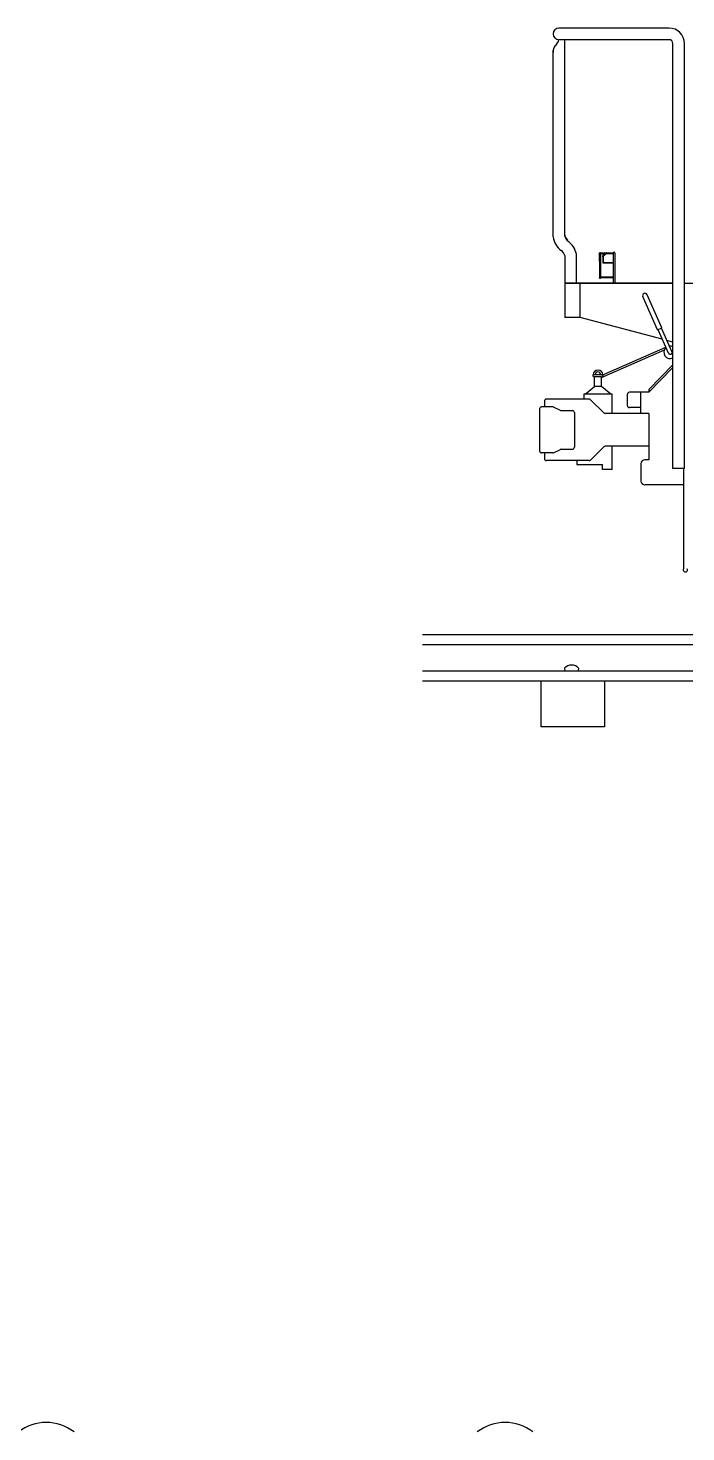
# Model space of a CAD drawing. Extents: x 232357 to 307872, y -9829 to 33775.
# Drawn here: x 272020 to 275568, y 1665 to 9236 of the extents above; entities that cross this region are included whole.
import ezdxf

# ---------------------------------------------------------------- set-up
doc = ezdxf.new("R2010")
doc.units = 0
doc.header["$LTSCALE"] = 750
doc.header["$MEASUREMENT"] = 0
doc.layers.get('0').update_dxf_attribs({"linetype": 'CONTINUOUS'})

msp = doc.modelspace()

# ---------------------------------------------------------------- linework, layer by layer
at = {"color": 0, "lineweight": -2}
for p, q in [((275477.4, 9235.6), (274883.6, 9235.6)), ((275477.4, 9173.1), (274883.6, 9173.1)), ((274914.9, 8114), (274914.9, 9173.1)), ((274852.4, 8109), (274852.4, 9116.1)), ((275498.2, 6860.6), (275498.2, 9152.3)), ((275560.7, 6860.6), (275560.7, 9152.3)), ((274914.9, 8009.4), (274914.9, 7860.6)), ((274977.4, 7860.6), (274977.4, 8016)), ((275099.8, 8020.1), (275099.8, 7979.5)), ((275102.4, 8021.4), (275100.9, 8021.4)), ((275102.4, 7978.2), (275100.9, 7978.2)), ((275102.4, 8021.4), (275102.4, 7887.9)), ((275135.5, 8021.4), (275107.6, 8021.4)), ((275107.6, 8021.4), (275107.6, 7893.1)), ((275118.8, 8018.7), (275107.6, 8018.7)), ((275118.2, 8004.1), (275137.4, 8023.2)), ((275120.1, 8002.3), (275139.2, 8021.3)), ((275120.1, 8017.4), (275120.1, 8006)), ((275120.1, 8002.3), (275120.1, 7970.9)), ((275121.4, 7969.6), (275175.3, 7969.6)), ((275122.7, 8017.4), (275122.7, 8008.5)), ((275122.7, 8004.9), (275122.7, 7973.6)), ((275132.9, 8018.7), (275124, 8018.7)), ((275124, 7972.2), (275175.3, 7972.2)), ((275175.3, 8018.7), (275136.6, 8018.7)), ((275175.3, 8021.4), (275139.2, 8021.4)), ((275175.3, 8021.4), (275175.3, 7860.6)), ((275185.7, 8021.4), (275185.7, 7860.6)), ((275175.3, 7893.1), (275107.6, 7893.1)), ((275175.3, 7887.9), (275107.6, 7887.9)), ((274914.9, 7860.6), (275498.2, 7860.6)), ((274977.4, 7860.6), (274914.9, 7860.6)), ((274914.9, 7860.6), (274914.9, 7675.2)), ((275498.2, 7860.6), (274914.9, 7860.6)), ((274997.6, 7860.6), (274914.9, 7860.6)), ((274997.6, 7675.2), (274997.6, 7860.6)), ((275560.7, 7860.6), (276394, 7860.6)), ((275415.6, 7607.9), (275335.8, 7787.4)), ((275439, 7618.3), (275359.3, 7797.8)), ((274997.6, 7675.2), (274914.9, 7675.2)), ((275440.8, 7557.6), (274997.6, 7675.2)), ((275415.6, 7607.9), (275439, 7618.3)), ((275474.3, 7482.2), (275417.9, 7608.9)), ((275492.9, 7490.6), (275436.6, 7617.3)), ((275113.1, 7351.4), (275452.9, 7501)), ((275119.6, 7365.6), (275459.6, 7515.3)), ((275498.2, 7542.3), (275466.2, 7550.8)), ((275367.6, 7286.8), (275498.2, 7420.2)), ((275074.6, 7365.6), (275068.1, 7365.6)), ((275113.1, 7365.6), (275074.6, 7365.6)), ((275074.6, 7303.1), (275074.6, 7355.2)), ((275113.1, 7355.2), (275074.6, 7355.2)), ((275113.1, 7365.6), (275119.6, 7365.6)), ((275113.1, 7303.1), (275113.1, 7355.2)), ((275367.6, 7271.9), (275498.2, 7405.3)), ((275025, 7261.5), (275074.6, 7303.1)), ((275113.1, 7303.1), (275074.6, 7303.1)), ((275162.8, 7261.5), (275113.1, 7303.1)), ((275367.6, 7271.9), (275263.4, 7271.9)), ((275325.9, 7157.3), (275325.9, 7271.9)), ((275367.6, 7286.8), (275367.6, 7271.9)), ((274849.8, 7192.9), (274789.6, 7192.9)), ((274805.1, 7224.1), (274805.1, 7192.9)), ((275046.5, 7234.5), (274815.5, 7234.5)), ((275018.1, 7261.5), (275018.1, 7234.5)), ((275169.7, 7261.5), (275018.1, 7261.5)), ((275124.9, 7160.3), (275053.8, 7231.5)), ((275169.7, 7157.3), (275169.7, 7261.5)), ((275253, 7199), (275253, 7261.5)), ((274779.2, 7182.4), (274779.2, 6955.1)), ((274891.7, 7173.9), (274854.3, 7191.8)), ((274896.2, 7172.9), (274956.3, 7172.9)), ((274966.7, 7162.5), (274966.7, 6975)), ((275367.6, 7157.3), (275132.3, 7157.3)), ((275325.9, 7188.5), (275263.4, 7188.5)), ((275367.6, 7157.3), (275367.6, 6907.3)), ((275124.9, 6977.2), (275053.8, 6906)), ((275367.6, 6980.2), (275132.3, 6980.2)), ((275169.7, 6855.2), (275169.7, 6980.2)), ((274849.8, 6944.6), (274789.6, 6944.6)), ((274805.1, 6944.6), (274805.1, 6913.4)), ((275046.5, 6903), (274815.5, 6903)), ((274854.3, 6945.7), (274891.7, 6963.6)), ((274896.2, 6964.6), (274956.3, 6964.6)), ((274979.4, 6903), (274979.4, 6882.7)), ((275367.6, 6907.3), (275346.7, 6907.3)), ((274979.4, 6882.7), (275117.6, 6882.7)), ((275117.6, 6855.2), (275117.6, 6882.7)), ((275169.7, 6855.2), (275117.6, 6855.2)), ((275325.9, 6886.5), (275325.9, 6792.7)), ((275560.7, 6860.6), (275498.2, 6860.6)), ((275560.7, 6860.6), (275498.2, 6860.6)), ((275555.1, 6860.6), (275555.1, 6319)), ((275555.1, 6771.9), (275346.7, 6771.9)), ((274148.1, 5964.8), (295278.7, 5964.8)), ((274148.1, 5910.7), (295278.7, 5910.7)), ((274148.1, 5768.5), (295278.7, 5768.5)), ((274913.9, 5783.1), (274915.1, 5768.5)), ((274989.1, 5783.1), (274987.9, 5768.5)), ((274148.1, 5714.5), (295278.7, 5714.5))]:
    msp.add_line(p, q, dxfattribs=at)
msp.add_lwpolyline([(275107.6, 7887.9, -0.106422), (275107.4, 7887, -0.10143), (275106.8, 7886.2, -0.095087), (275106, 7885.7, -0.09104), (275105, 7885.5, -0.09104), (275104, 7885.7, -0.095087), (275103.1, 7886.2, -0.10143), (275102.6, 7887, -0.106422), (275102.4, 7887.9, -0.106422)], format="xyb", dxfattribs=at)
msp.add_lwpolyline([(274787, 5714.5), (275128.6, 5714.5), (275128.6, 5467.5), (274787, 5467.5)], close=True, dxfattribs=at)
for centre, radius, start, end in [((274883.6, 9204.4), 31.3, 90, 270), ((274831.5, 9184.7), 53.4, 305.66529, 347.52028), ((275477.4, 9152.3), 83.3, 0, 90), ((275477.4, 9152.3), 20.8, 0, 90), ((274902.5, 9110.4), 50.4, 142.19342, 186.50655), ((274961.2, 8123.5), 109.8, 187.58055, 233.24464), ((274961.2, 8128.8), 47.3, 191.56146, 231.37455), ((274961.2, 8123.5), 47.3, 191.56146, 231.37455), ((274871.9, 7997.7), 44.5, 15.25512, 57.99991), ((274871.9, 7997.7), 107, 9.82338, 56.04823), ((275180.5, 8021.4), 5.21, 0, 180), ((275101, 8020.1), 1.23, 96.85796, 183.74034), ((275101, 7979.4), 1.23, 176.25966, 263.14204), ((275105, 8021.4), 2.6, 0, 180), ((275119.1, 8003.2), 1.3, 134.85213, 314.85213), ((275118.8, 8017.4), 1.3, 0, 90), ((275121.4, 7970.9), 1.3, 180, 270), ((275124, 8017.4), 1.3, 90, 180), ((275124, 7973.6), 1.3, 180, 270), ((275138.3, 8022.2), 1.3, 314.85213, 134.85213), ((275347.5, 7792.6), 12.8, 23.96167, 203.96167), ((275483.4, 7486.8), 33.7, 131.57369, 296.04584), ((275483.4, 7486.8), 33.7, 63.95416, 96.28257), ((275483.4, 7486.8), 10.2, 197.57727, 26.423), ((275068.1, 7363), 2.6, 90, 181.44668), ((275073.6, 7363.2), 8.02, 181.44668, 277.62486), ((275093.9, 7365.6), 25.7, 0, 180), ((275093.9, 7365.6), 15.3, 0, 180), ((275114.2, 7363.2), 8.02, 262.37514, 358.55332), ((275119.6, 7363), 2.6, 358.55332, 90), ((275263.4, 7261.5), 10.4, 90, 180), ((274789.6, 7182.4), 10.4, 90, 180), ((274815.5, 7224.1), 10.4, 90, 180), ((274849.8, 7182.4), 10.4, 64.4264, 90), ((275046.5, 7224.1), 10.4, 45, 90), ((275263.4, 7199), 10.4, 180, 270), ((274896.2, 7183.3), 10.4, 244.4264, 270), ((274956.3, 7162.5), 10.4, 0, 90), ((275132.3, 7167.7), 10.4, 225, 270), ((274956.3, 6975), 10.4, 270, 0), ((275132.3, 6969.8), 10.4, 90, 135), ((274789.6, 6955.1), 10.4, 180, 270), ((274815.5, 6913.4), 10.4, 180, 270), ((274849.8, 6955.1), 10.4, 270, 295.5736), ((274896.2, 6954.2), 10.4, 90, 115.5736), ((275046.5, 6913.4), 10.4, 270, 315), ((275346.7, 6886.5), 20.8, 90, 180), ((275346.7, 6792.7), 20.8, 180, 270), ((275565.5, 6314), 11.5, 154.54357, 25.45643), ((274951.5, 5751.3), 49.2, 40.14309, 139.85691), ((272117.9, 1470.8), 245, 52.25319, 127.74681), ((274592.9, 1470.8), 245, 52.25319, 127.74681)]:
    msp.add_arc(centre, radius, start, end, dxfattribs=at)

doc.saveas('drawing.dxf')
